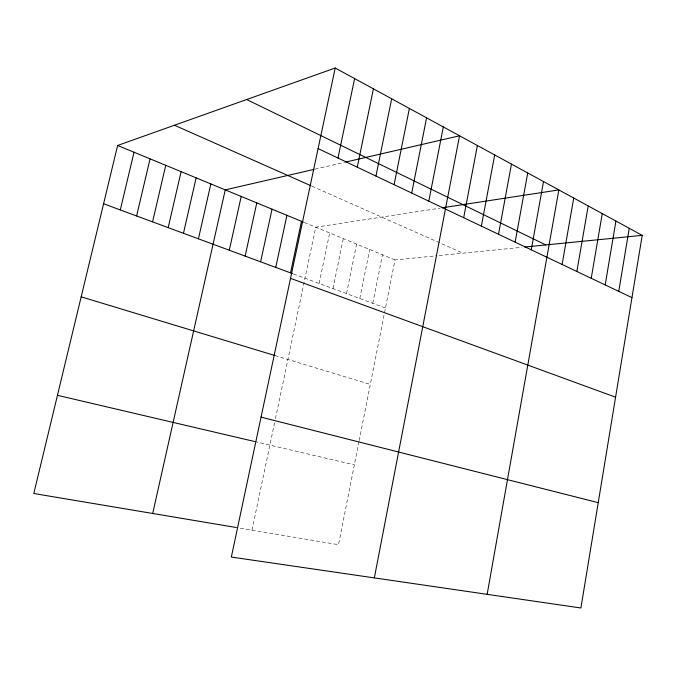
<?xml version="1.0" encoding="UTF-8"?>
<svg xmlns="http://www.w3.org/2000/svg" width="676" height="676" viewBox="0 0 676 676"><rect width="100%" height="100%" fill="white"/><g stroke="black" fill="none" stroke-linecap="round" stroke-linejoin="round"><path stroke-width="0.51" stroke-dasharray="3.38 2.54" d="M358.973 441.572L338.515 544.687L237.445 527.711M359.176 440.566L395.004 259.93L437.059 255.748M372.763 303.287L382.481 254.759M359.784 298.488L369.696 249.478M346.526 293.587L356.632 244.087M332.981 288.576L343.29 238.586M319.14 283.455L329.66 232.958M251.996 530.153L274.591 422.745M275.445 418.689L315.726 227.212L440.16 208.124M314.948 169.169L344.802 162.282M439.147 255.545L521.72 247.34M254.683 441.529L354.351 464.877M275.056 355.568L370.313 384.416M293.426 273.949L385.472 307.986M304.335 222.505L395.004 259.93M312.025 186.221L463.018 253.17"/><path stroke-width="1.01" d="M642.2 235.366L580.904 607.994L231.336 557.058L335.212 68.006L642.2 235.366L524.804 247.027M618.751 291.364L629.246 228.302M605.181 284.917L615.937 221.052M591.23 278.292L602.265 213.591M576.873 271.473L588.196 205.926M562.111 264.468L573.73 198.043M487.151 594.331L558.841 189.922L442.18 207.811M531.252 249.816L543.512 181.565M515.129 242.152L527.728 172.963M498.508 234.259L511.462 164.091M481.363 226.122L494.688 154.948M463.677 217.723L477.391 145.517M374.343 577.895L459.545 135.791L345.774 162.054M428.812 201.161L443.304 126.936M411.709 193.04L426.59 117.827M394.1 184.683L409.386 108.447M375.957 176.064L391.674 98.789M357.258 167.183L373.422 88.835M337.983 158.032L354.613 78.585M290.528 272.876L301.488 221.331M275.74 267.409L286.928 215.323M260.606 261.815L272.031 209.18M245.126 256.094L256.795 202.893M229.282 250.23L241.214 196.463M152.7 513.481L225.252 189.88L313.968 169.397M198.423 238.822L210.853 183.931M183.458 233.288L196.141 177.864M168.18 227.635L181.109 171.662M152.565 221.863L165.755 165.324M136.603 215.957L150.072 158.852M120.277 209.923L134.034 152.235M335.212 68.006L117.632 145.467L33.8 493.505L236.406 527.533M57.452 395.316L254.683 441.529M261.054 417.134L598.235 502.665M81.171 296.84L275.056 355.568M290.536 278.351L615.582 397.184M103.597 203.755L292.463 273.594M117.632 145.467L303.389 222.117M174.467 125.237L311.07 185.799M318.092 148.585L631.959 297.634M246.664 99.533L545.819 244.94"/></g></svg>
